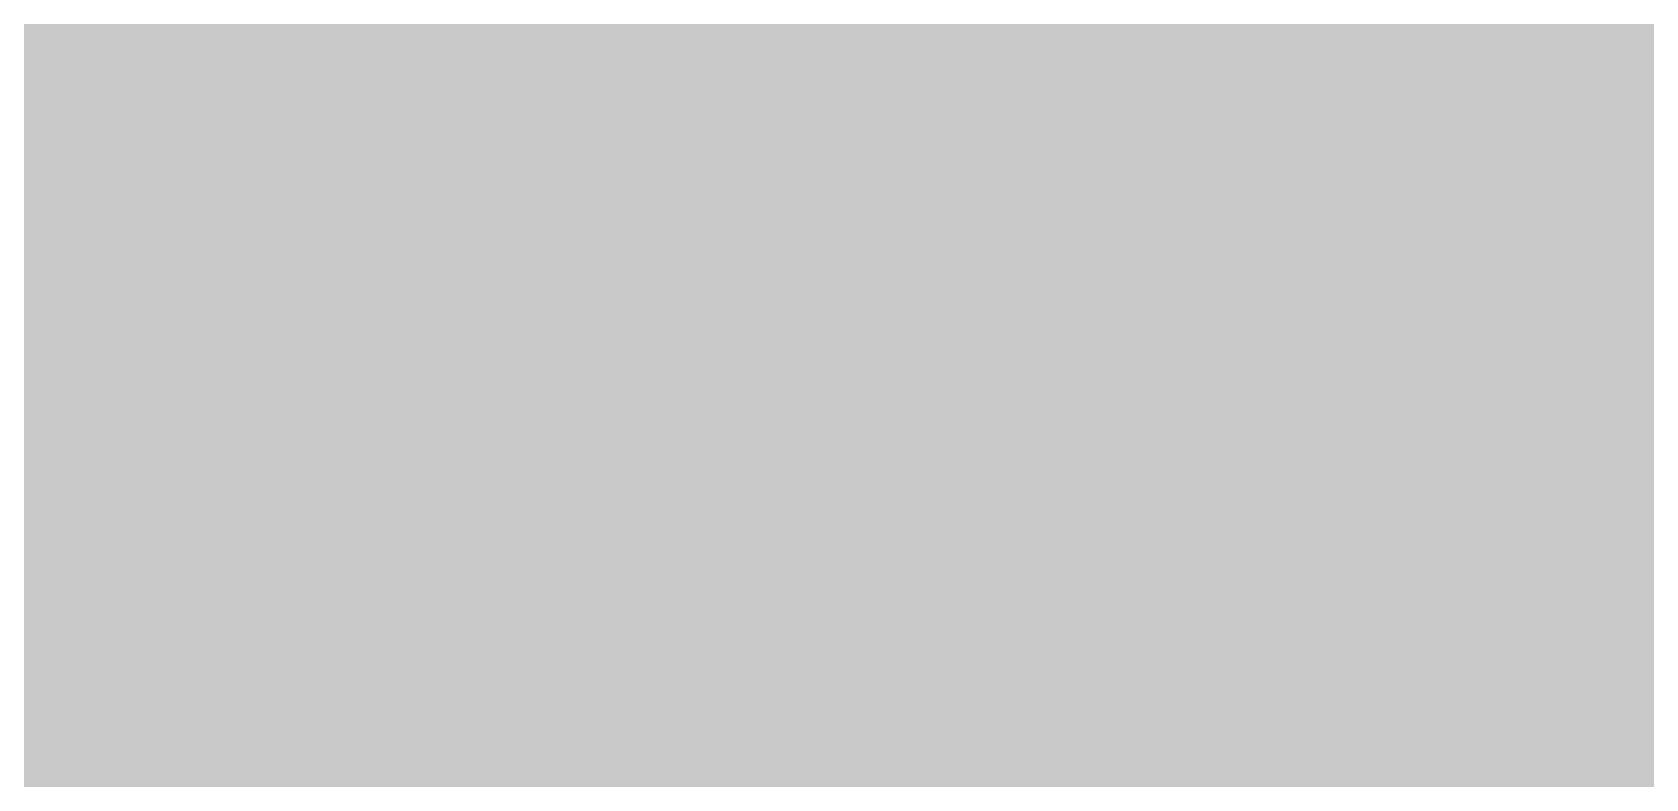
# Model space of a CAD drawing. Extents: x -7.6 to 53.5, y -11.4 to 75.3.
# Drawn here: x 28.221 to 31.002, y 16.104 to 17.39 of the extents above; entities that cross this region are included whole.
import ezdxf

# ---------------------------------------------------------------- set-up
doc = ezdxf.new("R2010")
doc.units = 0
for name, color, linetype in [('1', 12, 'CONTINUOUS'), ('16', 132, 'CONTINUOUS'), ('21', 41, 'CONTINUOUS'), ('51', 53, 'CONTINUOUS')]:
    doc.layers.add(name, color=color, linetype=linetype)

# ---------------------------------------------------------------- blocks, each defined once
blk = doc.blocks.new('RECT')
blk.add_solid([(-0.5, -0.5), (0.5, -0.5), (-0.5, 0.5), (0.5, 0.5)])

msp = doc.modelspace()

# ---------------------------------------------------------------- linework, layer by layer
at = {"layer": '16', "const_width": 11.43}
msp.add_lwpolyline([(26.67, 12.7), (26.67, 32.004)], dxfattribs=at)
at = {"layer": '21', "const_width": 0.2032}
msp.add_lwpolyline([(28.17, 16.78, 0.8148), (37.87, 16.78)], format="xyb", dxfattribs=at)
at = {"layer": '51'}
for points, const_width in [([(33.02, 12.83, 1), (33.02, 22.73, 1), (33.02, 12.83)], 0.1016), ([(29.72, 17.3482, 1), (29.72, 17.399)], 0.0508), ([(29.72, 17.2466, 1), (29.72, 17.2974)], 0.0508), ([(28.199, 17.1958, 1), (28.199, 17.145)], 0.0508), ([(29.72, 17.145, 1), (29.72, 17.1958)], 0.0508), ([(28.2175, 17.0942, 1), (28.2175, 17.0434)], 0.0508), ([(29.72, 17.0434, 1), (29.72, 17.0942)], 0.0508), ([(28.236, 16.9926, 1), (28.236, 16.9418)], 0.0508), ([(29.72, 16.9418, 1), (29.72, 16.9926)], 0.0508), ([(28.2544, 16.891, 1), (28.2544, 16.8402)], 0.0508), ([(29.72, 16.8402, 1), (29.72, 16.891)], 0.0508), ([(28.2729, 16.7894, 1), (28.2729, 16.7386)], 0.0508), ([(29.72, 16.7386, 1), (29.72, 16.7894)], 0.0508), ([(28.2914, 16.6878, 1), (28.2914, 16.637)], 0.0508), ([(29.72, 16.637, 1), (29.72, 16.6878)], 0.0508), ([(28.3099, 16.5862, 1), (28.3099, 16.5354)], 0.0508), ([(29.72, 16.5354, 1), (29.72, 16.5862)], 0.0508), ([(28.3283, 16.4846, 1), (28.3283, 16.4338)], 0.0508), ([(29.72, 16.4338, 1), (29.72, 16.4846)], 0.0508), ([(28.3468, 16.383, 1), (28.3468, 16.3322)], 0.0508), ([(29.72, 16.3322, 1), (29.72, 16.383)], 0.0508), ([(28.3653, 16.2814, 1), (28.3653, 16.2306)], 0.0508), ([(29.72, 16.2306, 1), (29.72, 16.2814)], 0.0508), ([(28.3927, 16.2414, 1), (28.3473, 16.2186)], 0.0508), ([(28.345, 16.2255, 1), (28.395, 16.2345)], 0.0508), ([(28.4078, 16.1798, 1), (28.4078, 16.129)], 0.0508), ([(29.72, 16.129, 1), (29.72, 16.1798)], 0.0508)]:
    msp.add_lwpolyline(points, format="xyb", dxfattribs=dict(at, const_width=const_width))
at = {"layer": '51', "const_width": 0.1016}
for points in [[(29.77, 21.48), (29.77, 14.13)], [(29.72, 14.18), (29.72, 21.33)], [(28.17, 17.3736), (29.72, 17.3736)], [(28.17, 17.33), (28.37, 16.23)], [(28.1805, 17.272), (29.72, 17.272)], [(28.199, 17.1704), (29.72, 17.1704)], [(28.2175, 17.0688), (29.72, 17.0688)], [(28.236, 16.9672), (29.72, 16.9672)], [(28.2544, 16.8656), (29.72, 16.8656)], [(28.2729, 16.764), (29.72, 16.764)], [(28.2914, 16.6624), (29.72, 16.6624)], [(28.3099, 16.5608), (29.72, 16.5608)], [(28.3283, 16.4592), (29.72, 16.4592)], [(28.3468, 16.3576), (29.72, 16.3576)], [(28.3653, 16.256), (29.72, 16.256)], [(28.37, 16.23), (28.97, 15.03)], [(28.4078, 16.1544), (29.72, 16.1544)], [(28.4586, 16.0528), (29.72, 16.0528)]]:
    msp.add_lwpolyline(points, dxfattribs=at)

# ---------------------------------------------------------------- block references
at = {"layer": '1', "xscale": 3.9, "yscale": 1.6}
msp.add_blockref('RECT', (28.77, 17.78), dxfattribs=at)

doc.saveas('drawing.dxf')
